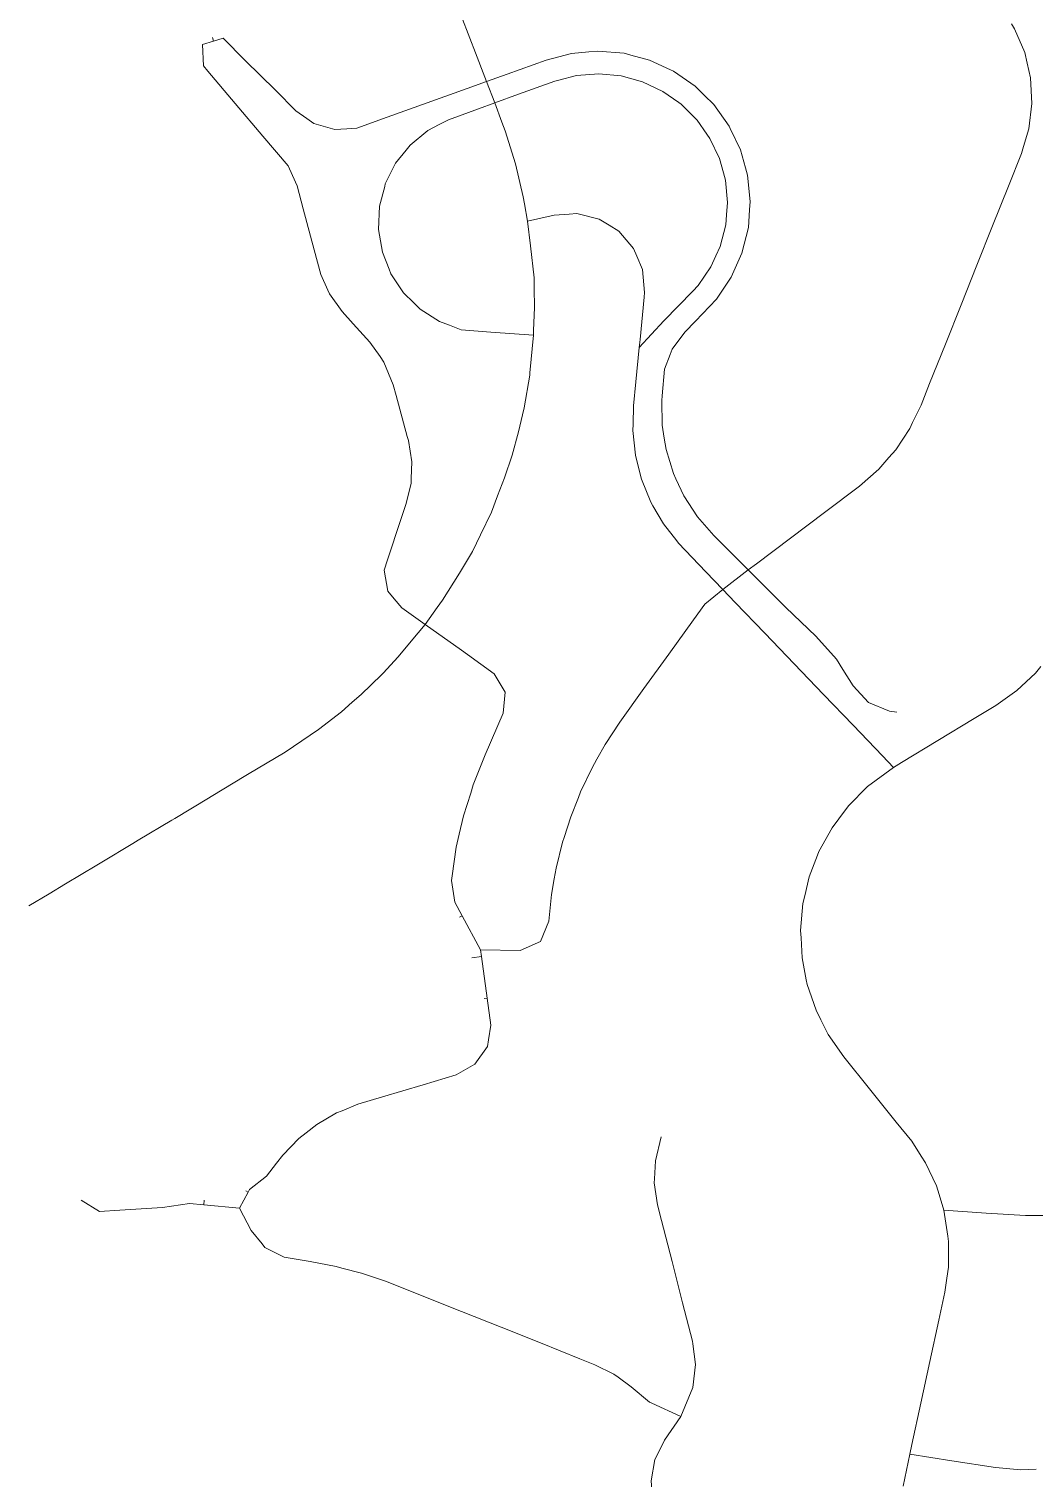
# Model space of a CAD drawing. Header units: inches. Extents: x 227942 to 231487, y 631728 to 634629.
# Drawn here: x 229702 to 230175, y 632444 to 633126 of the extents above; entities that cross this region are included whole.
import ezdxf

# ---------------------------------------------------------------- set-up
doc = ezdxf.new("R2010")
doc.units = ezdxf.units.IN
doc.header["$MEASUREMENT"] = 0

msp = doc.modelspace()

# ---------------------------------------------------------------- linework, layer by layer
at = {"color": 23, "lineweight": 0}
for points in [[(229910.69, 633119.42), (229904.89, 633134.58), (229903.5, 633138.07)], [(229903.5, 633138.07), (229904.89, 633134.58), (229910.69, 633119.42)], [(230172.12, 633109.76), (230170.97, 633114.73), (230166.24, 633125.89), (230164.75, 633128.2)], [(230164.75, 633128.2), (230166.24, 633125.89), (230170.97, 633114.73), (230172.12, 633109.76)], [(229786.58, 633105.96), (229784.46, 633108.47), (229784.03, 633118.62), (229789.19, 633120.13)], [(229789.19, 633120.13), (229784.03, 633118.62), (229784.46, 633108.47), (229786.58, 633105.96)], [(229789.19, 633120.13), (229788.7, 633121.81)], [(229789.19, 633120.13), (229788.7, 633121.81)], [(229788.7, 633121.81), (229789.19, 633120.13)], [(229788.7, 633121.81), (229789.19, 633120.13)], [(229789.19, 633120.13), (229793.79, 633121.48), (229804.22, 633111.09)], [(229804.22, 633111.09), (229793.79, 633121.48), (229789.19, 633120.13)], [(229917.75, 633101.09), (229911.73, 633116.7), (229910.69, 633119.42)], [(229910.69, 633119.42), (229911.73, 633116.7), (229917.75, 633101.09)], [(229927.48, 633104.61), (229945.73, 633111.19)], [(229945.73, 633111.19), (229927.48, 633104.61)], [(229945.73, 633111.19), (229957.72, 633114.38), (229965.86, 633115.09)], [(229965.86, 633115.09), (229957.72, 633114.38), (229945.73, 633111.19)], [(229965.86, 633115.09), (229970.07, 633115.46), (229982.42, 633114.39), (229985.66, 633113.53)], [(229985.66, 633113.53), (229982.42, 633114.39), (229970.07, 633115.46), (229965.86, 633115.09)], [(229985.66, 633113.53), (229994.41, 633111.21), (230004.33, 633106.63)], [(230004.33, 633106.63), (229994.41, 633111.21), (229985.66, 633113.53)], [(229786.58, 633105.96), (229786.58, 633105.96)], [(229799.51, 633090.71), (229786.58, 633105.96)], [(229786.58, 633105.96), (229786.58, 633105.96)], [(229786.58, 633105.96), (229786.58, 633105.96)], [(229786.58, 633105.96), (229799.51, 633090.71)], [(229786.58, 633105.96), (229786.58, 633105.96)], [(229804.22, 633111.09), (229804.22, 633111.09)], [(229804.22, 633111.09), (229804.22, 633111.09)], [(229804.22, 633111.09), (229818.39, 633096.98)], [(229804.22, 633111.09), (229804.22, 633111.09)], [(229804.22, 633111.09), (229804.22, 633111.09)], [(229818.39, 633096.98), (229804.22, 633111.09)], [(229917.75, 633101.09), (229927.48, 633104.61)], [(229927.48, 633104.61), (229917.75, 633101.09)], [(229951.68, 633101.72), (229960.04, 633103.88), (229970.54, 633104.71)], [(229970.54, 633104.71), (229960.04, 633103.88), (229951.68, 633101.72)], [(229970.54, 633104.71), (229981.03, 633103.72), (229991.19, 633100.95)], [(229991.19, 633100.95), (229981.03, 633103.72), (229970.54, 633104.71)], [(230004.33, 633106.63), (230005.66, 633106.02), (230015.86, 633098.96), (230020.21, 633094.68)], [(230020.21, 633094.68), (230015.86, 633098.96), (230005.66, 633106.02), (230004.33, 633106.63)], [(230172.12, 633109.76), (230172.12, 633109.76)], [(230174.35, 633090.82), (230173.7, 633102.92), (230172.12, 633109.76)], [(230172.12, 633109.76), (230172.12, 633109.76)], [(230172.12, 633109.76), (230173.7, 633102.92), (230174.35, 633090.82)], [(229889.83, 633091.09), (229908.66, 633097.84)], [(229908.66, 633097.84), (229889.83, 633091.09)], [(229908.66, 633097.84), (229917.75, 633101.09)], [(229917.75, 633101.09), (229908.66, 633097.84)], [(229921.6, 633091.05), (229917.75, 633101.09)], [(229917.75, 633101.09), (229921.6, 633091.05)], [(229932.82, 633095.1), (229949.84, 633101.25), (229951.68, 633101.72)], [(229951.68, 633101.72), (229949.84, 633101.25), (229932.82, 633095.1)], [(229991.19, 633100.95), (230000.73, 633096.46), (230008.22, 633091.2)], [(230008.22, 633091.2), (230000.73, 633096.46), (229991.19, 633100.95)], [(229799.51, 633090.71), (229799.51, 633090.71)], [(229812.44, 633075.45), (229799.51, 633090.71)], [(229799.51, 633090.71), (229799.51, 633090.71)], [(229799.51, 633090.71), (229799.51, 633090.71)], [(229799.51, 633090.71), (229812.44, 633075.45)], [(229799.51, 633090.71), (229799.51, 633090.71)], [(229818.39, 633096.98), (229828.01, 633087.4), (229833.2, 633083.66)], [(229818.39, 633096.98), (229818.39, 633096.98)], [(229818.39, 633096.98), (229818.39, 633096.98)], [(229833.2, 633083.66), (229828.01, 633087.4), (229818.39, 633096.98)], [(229818.39, 633096.98), (229818.39, 633096.98)], [(229818.39, 633096.98), (229818.39, 633096.98)], [(229871.01, 633084.35), (229889.83, 633091.09)], [(229889.83, 633091.09), (229871.01, 633084.35)], [(229889.83, 633091.09), (229889.83, 633091.09)], [(229889.83, 633091.09), (229889.83, 633091.09)], [(229889.83, 633091.09), (229889.83, 633091.09)], [(229889.83, 633091.09), (229889.83, 633091.09)], [(229914.01, 633088.3), (229921.6, 633091.05)], [(229921.6, 633091.05), (229914.01, 633088.3)], [(229921.6, 633091.05), (229932.82, 633095.1)], [(229932.82, 633095.1), (229921.6, 633091.05)], [(229924.96, 633082.05), (229921.6, 633091.05)], [(229921.6, 633091.05), (229924.96, 633082.05)], [(230008.22, 633091.2), (230009.34, 633090.41), (230016.79, 633082.96), (230021.43, 633076.36)], [(230021.43, 633076.36), (230016.79, 633082.96), (230009.34, 633090.41), (230008.22, 633091.2)], [(230020.21, 633094.68), (230024.69, 633090.26), (230031.89, 633080.16), (230032.44, 633079.01)], [(230032.44, 633079.01), (230031.89, 633080.16), (230024.69, 633090.26), (230020.21, 633094.68)], [(230170.4, 633070.46), (230172.91, 633078.78), (230174.35, 633090.82)], [(230174.35, 633090.82), (230172.91, 633078.78), (230170.4, 633070.46)], [(229851.94, 633078.9), (229856.69, 633079.22), (229871.01, 633084.35)], [(229871.01, 633084.35), (229856.69, 633079.22), (229851.94, 633078.9)], [(229895.47, 633080.91), (229899.76, 633083.15), (229914.01, 633088.3)], [(229914.01, 633088.3), (229899.76, 633083.15), (229895.47, 633080.91)], [(229914.01, 633088.3), (229914.01, 633088.3)], [(229914.01, 633088.3), (229914.01, 633088.3)], [(229833.2, 633083.66), (229836.41, 633081.35), (229846.36, 633078.51), (229851.94, 633078.9)], [(229833.2, 633083.66), (229833.2, 633083.66)], [(229833.2, 633083.66), (229833.2, 633083.66)], [(229851.94, 633078.9), (229846.36, 633078.51), (229836.41, 633081.35), (229833.2, 633083.66)], [(229833.2, 633083.66), (229833.2, 633083.66)], [(229833.2, 633083.66), (229833.2, 633083.66)], [(229879.83, 633068.81), (229881.72, 633071.19), (229890.11, 633078.12), (229895.47, 633080.91)], [(229895.47, 633080.91), (229890.11, 633078.12), (229881.72, 633071.19), (229879.83, 633068.81)], [(229895.47, 633080.91), (229895.47, 633080.91)], [(229895.47, 633080.91), (229895.47, 633080.91)], [(229931.38, 633062.45), (229926.51, 633077.88), (229924.96, 633082.05)], [(229924.96, 633082.05), (229926.51, 633077.88), (229931.38, 633062.45)], [(230032.44, 633079.01), (230037.24, 633068.98), (230039.64, 633060.45)], [(230039.64, 633060.45), (230037.24, 633068.98), (230032.44, 633079.01)], [(229824.98, 633059.97), (229824.3, 633061.44), (229812.44, 633075.45)], [(229812.44, 633075.45), (229824.3, 633061.44), (229824.98, 633059.97)], [(230021.43, 633076.36), (230022.85, 633074.34), (230027.33, 633064.81), (230029.17, 633058.09)], [(230029.17, 633058.09), (230027.33, 633064.81), (230022.85, 633074.34), (230021.43, 633076.36)], [(230163.27, 633051.79), (230169.41, 633067.18), (230170.4, 633070.46)], [(230170.4, 633070.46), (230169.41, 633067.18), (230163.27, 633051.79)], [(229869.79, 633051.73), (229870.1, 633052.93), (229874.95, 633062.67), (229879.83, 633068.81)], [(229879.83, 633068.81), (229874.95, 633062.67), (229870.1, 633052.93), (229869.79, 633051.73)], [(229879.83, 633068.81), (229879.83, 633068.81)], [(229879.83, 633068.81), (229879.83, 633068.81)], [(229824.98, 633059.97), (229824.98, 633059.97)], [(229831.49, 633041.17), (229828.59, 633052.08), (229824.98, 633059.97)], [(229824.98, 633059.97), (229824.98, 633059.97)], [(229824.98, 633059.97), (229824.98, 633059.97)], [(229824.98, 633059.97), (229828.59, 633052.08), (229831.49, 633041.17)], [(229824.98, 633059.97), (229824.98, 633059.97)], [(229935.59, 633043.55), (229935, 633046.87), (229931.38, 633062.45)], [(229931.38, 633062.45), (229935, 633046.87), (229935.59, 633043.55)], [(230029.17, 633058.09), (230030.11, 633054.65), (230031.1, 633044.16), (230030.63, 633038.3)], [(230030.63, 633038.3), (230031.1, 633044.16), (230030.11, 633054.65), (230029.17, 633058.09)], [(230039.64, 633060.45), (230040.59, 633057.04), (230041.84, 633044.7), (230041.54, 633040.68)], [(230041.54, 633040.68), (230041.84, 633044.7), (230040.59, 633057.04), (230039.64, 633060.45)], [(229866.9, 633031.52), (229867.37, 633042.4), (229869.79, 633051.73)], [(229869.79, 633051.73), (229867.37, 633042.4), (229866.9, 633031.52)], [(229869.79, 633051.73), (229869.79, 633051.73)], [(229869.79, 633051.73), (229869.79, 633051.73)], [(230155.86, 633033.22), (230163.27, 633051.79)], [(230163.27, 633051.79), (230155.86, 633033.22)], [(229937.03, 633035.4), (229935.59, 633043.55)], [(229935.59, 633043.55), (229937.03, 633035.4)], [(229836.62, 633021.84), (229831.49, 633041.17)], [(229831.49, 633041.17), (229836.62, 633021.84)], [(229937.03, 633035.4), (229949.52, 633038.21), (229956.68, 633038.69)], [(229956.68, 633038.69), (229949.52, 633038.21), (229937.03, 633035.4)], [(229956.68, 633038.69), (229960.28, 633038.93), (229970.74, 633036.34), (229975.45, 633033.44)], [(229975.45, 633033.44), (229970.74, 633036.34), (229960.28, 633038.93), (229956.68, 633038.69)], [(230030.63, 633038.3), (230030.27, 633033.66), (230027.64, 633023.46), (230025.67, 633019.1)], [(230025.67, 633019.1), (230027.64, 633023.46), (230030.27, 633033.66), (230030.63, 633038.3)], [(230041.54, 633040.68), (230040.94, 633032.34), (230037.92, 633020.31)], [(230037.92, 633020.31), (230040.94, 633032.34), (230041.54, 633040.68)], [(229871.83, 633012.86), (229868.7, 633020.79), (229866.9, 633031.52)], [(229866.9, 633031.52), (229868.7, 633020.79), (229871.83, 633012.86)], [(229938.39, 633023.76), (229937.03, 633035.4)], [(229937.03, 633035.4), (229938.39, 633023.76)], [(229975.45, 633033.44), (229979.93, 633030.68), (229986.95, 633022.5), (229988.46, 633018.93)], [(229975.45, 633033.44), (229975.45, 633033.44)], [(229988.46, 633018.93), (229986.95, 633022.5), (229979.93, 633030.68), (229975.45, 633033.44)], [(229975.45, 633033.44), (229975.45, 633033.44)], [(230148.45, 633014.64), (230155.86, 633033.22)], [(230155.86, 633033.22), (230148.45, 633014.64)], [(229938.39, 633023.76), (229938.39, 633023.76)], [(229940.18, 633003.87), (229940.15, 633008.64), (229938.39, 633023.76)], [(229938.39, 633023.76), (229938.39, 633023.76)], [(229938.39, 633023.76), (229940.15, 633008.64), (229940.18, 633003.87)], [(229843.02, 633002.97), (229839.68, 633010.34), (229836.62, 633021.84)], [(229836.62, 633021.84), (229839.68, 633010.34), (229843.02, 633002.97)], [(229988.46, 633018.93), (229991.15, 633012.57), (229992.13, 633001.83), (229991.91, 632999.6)], [(229988.46, 633018.93), (229988.46, 633018.93)], [(229991.91, 632999.6), (229992.13, 633001.83), (229991.15, 633012.57), (229988.46, 633018.93)], [(229988.46, 633018.93), (229988.46, 633018.93)], [(230025.67, 633019.1), (230023.3, 633013.86), (230017.37, 633005.16), (230014.8, 633002.51)], [(230014.8, 633002.51), (230017.37, 633005.16), (230023.3, 633013.86), (230025.67, 633019.1)], [(230037.92, 633020.31), (230032.88, 633008.98), (230029.1, 633003.35)], [(230029.1, 633003.35), (230032.88, 633008.98), (230037.92, 633020.31)], [(229883.49, 632996.88), (229878.7, 633001.59), (229872.69, 633010.67), (229871.83, 633012.86)], [(229871.83, 633012.86), (229872.69, 633010.67), (229878.7, 633001.59), (229883.49, 632996.88)], [(230141.04, 632996.06), (230148.45, 633014.64)], [(230148.45, 633014.64), (230141.04, 632996.06)], [(229855.03, 632987.11), (229849.83, 632992.92), (229843.87, 633001.11), (229843.02, 633002.97)], [(229843.02, 633002.97), (229843.87, 633001.11), (229849.83, 632992.92), (229855.03, 632987.11)], [(229939.83, 632983.88), (229940.24, 632994.69), (229940.18, 633003.87)], [(229940.18, 633003.87), (229940.24, 632994.69), (229939.83, 632983.88)], [(230014.8, 633002.51), (230001.2, 632988.46)], [(230001.2, 632988.46), (230014.8, 633002.51)], [(230029.1, 633003.35), (230025.96, 632998.69), (230016.02, 632988.31)], [(230016.02, 632988.31), (230025.96, 632998.69), (230029.1, 633003.35)], [(229900.24, 632986.39), (229895.64, 632988.12), (229886.46, 632993.96), (229883.49, 632996.88)], [(229883.49, 632996.88), (229886.46, 632993.96), (229895.64, 632988.12), (229900.24, 632986.39)], [(229991.91, 632999.6), (229989.97, 632979.69)], [(229989.97, 632979.69), (229991.91, 632999.6)], [(230133.63, 632977.49), (230141.04, 632996.06)], [(230141.04, 632996.06), (230133.63, 632977.49)], [(230141.04, 632996.06), (230141.04, 632996.06)], [(230141.04, 632996.06), (230141.04, 632996.06)], [(230001.2, 632988.46), (229989.6, 632975.88)], [(229989.6, 632975.88), (230001.2, 632988.46)], [(229867.61, 632971.62), (229862.75, 632978.5), (229855.03, 632987.11)], [(229855.03, 632987.11), (229862.75, 632978.5), (229867.61, 632971.62)], [(229900.24, 632986.39), (229900.24, 632986.39)], [(229919.81, 632983.21), (229905.83, 632984.3), (229900.24, 632986.39)], [(229900.24, 632986.39), (229900.24, 632986.39)], [(229900.24, 632986.39), (229905.83, 632984.3), (229919.81, 632983.21)], [(229939.75, 632981.66), (229919.81, 632983.21)], [(229919.81, 632983.21), (229939.75, 632981.66)], [(229938.12, 632963.96), (229939.75, 632981.66)], [(229939.75, 632981.66), (229938.12, 632963.96)], [(229939.75, 632981.66), (229939.83, 632983.88)], [(229939.83, 632983.88), (229939.75, 632981.66)], [(230016.02, 632988.31), (230011.06, 632983.13), (230005.02, 632975.07), (230004.06, 632972.55)], [(230004.06, 632972.55), (230005.02, 632975.07), (230011.06, 632983.13), (230016.02, 632988.31)], [(230016.02, 632988.31), (230016.02, 632988.31)], [(230016.02, 632988.31), (230016.02, 632988.31)], [(230016.02, 632988.31), (230016.02, 632988.31)], [(230016.02, 632988.31), (230016.02, 632988.31)], [(229989.97, 632979.69), (229989.6, 632975.88), (229988.01, 632959.79)], [(229988.01, 632959.79), (229989.6, 632975.88), (229989.97, 632979.69)], [(230126.22, 632958.91), (230133.63, 632977.49)], [(230133.63, 632977.49), (230126.22, 632958.91)], [(230133.63, 632977.49), (230133.63, 632977.49)], [(230133.63, 632977.49), (230133.63, 632977.49)], [(229867.61, 632971.62), (229867.61, 632971.62)], [(229875.13, 632953.25), (229873.72, 632958.39), (229869.4, 632969.08), (229867.61, 632971.62)], [(229867.61, 632971.62), (229867.61, 632971.62)], [(229867.61, 632971.62), (229867.61, 632971.62)], [(229867.61, 632971.62), (229869.4, 632969.08), (229873.72, 632958.39), (229875.13, 632953.25)], [(229867.61, 632971.62), (229867.61, 632971.62)], [(230004.06, 632972.55), (230001.43, 632965.65), (230000.33, 632953.11)], [(230000.33, 632953.11), (230001.43, 632965.65), (230004.06, 632972.55)], [(230004.06, 632972.55), (230004.06, 632972.55)], [(230004.06, 632972.55), (230004.06, 632972.55)], [(230004.06, 632972.55), (230004.06, 632972.55)], [(230004.06, 632972.55), (230004.06, 632972.55)], [(229934.69, 632944.28), (229935.47, 632947.56), (229938.03, 632962.92), (229938.12, 632963.96)], [(229938.12, 632963.96), (229938.03, 632962.92), (229935.47, 632947.56), (229934.69, 632944.28)], [(229988.01, 632959.79), (229986.9, 632948.53), (229986.65, 632939.85)], [(229986.65, 632939.85), (229986.9, 632948.53), (229988.01, 632959.79)], [(229988.01, 632959.79), (229988.01, 632959.79)], [(229988.01, 632959.79), (229988.01, 632959.79)], [(230118.24, 632940.59), (230122.17, 632948.76), (230126.22, 632958.91)], [(230126.22, 632958.91), (230122.17, 632948.76), (230118.24, 632940.59)], [(229880.43, 632933.97), (229875.13, 632953.25)], [(229875.13, 632953.25), (229880.43, 632933.97)], [(230000.33, 632953.11), (230000.15, 632951.05), (230000.38, 632939.37), (230001.36, 632933.22)], [(230001.36, 632933.22), (230000.38, 632939.37), (230000.15, 632951.05), (230000.33, 632953.11)], [(229929.71, 632925.3), (229932.76, 632936.2), (229934.69, 632944.28)], [(229934.69, 632944.28), (229932.76, 632936.2), (229929.71, 632925.3)], [(229934.69, 632944.28), (229934.69, 632944.28)], [(229934.69, 632944.28), (229934.69, 632944.28)], [(230107.07, 632924.11), (230110.26, 632927.75), (230116.93, 632937.85), (230118.24, 632940.59)], [(230118.24, 632940.59), (230116.93, 632937.85), (230110.26, 632927.75), (230107.07, 632924.11)], [(229880.43, 632933.97), (229880.43, 632933.97)], [(229882.31, 632914.21), (229882.61, 632922.1), (229880.93, 632932.16), (229880.43, 632933.97)], [(229880.43, 632933.97), (229880.43, 632933.97)], [(229880.43, 632933.97), (229880.43, 632933.97)], [(229880.43, 632933.97), (229880.93, 632932.16), (229882.61, 632922.1), (229882.31, 632914.21)], [(229880.43, 632933.97), (229880.43, 632933.97)], [(229986.65, 632939.85), (229986.56, 632936.86), (229987.84, 632925.24), (229989.13, 632920.1)], [(229989.13, 632920.1), (229987.84, 632925.24), (229986.56, 632936.86), (229986.65, 632939.85)], [(230001.36, 632933.22), (230002.23, 632927.84), (230005.65, 632916.67), (230006.86, 632914.09)], [(230001.36, 632933.22), (230001.36, 632933.22)], [(230001.36, 632933.22), (230001.36, 632933.22)], [(230006.86, 632914.09), (230005.65, 632916.67), (230002.23, 632927.84), (230001.36, 632933.22)], [(230001.36, 632933.22), (230001.36, 632933.22)], [(230001.36, 632933.22), (230001.36, 632933.22)], [(229922.95, 632906.09), (229926.16, 632914.5), (229929.71, 632925.3)], [(229929.71, 632925.3), (229926.16, 632914.5), (229922.95, 632906.09)], [(230093.15, 632910.71), (230102.29, 632918.65), (230107.07, 632924.11)], [(230107.07, 632924.11), (230102.29, 632918.65), (230093.15, 632910.71)], [(229877.41, 632894.92), (229879.77, 632902), (229882.22, 632911.9), (229882.31, 632914.21)], [(229882.31, 632914.21), (229882.22, 632911.9), (229879.77, 632902), (229877.41, 632894.92)], [(229989.13, 632920.1), (229990.69, 632913.92), (229995.08, 632903.09), (229996.05, 632901.42)], [(229989.13, 632920.1), (229989.13, 632920.1)], [(229996.05, 632901.42), (229995.08, 632903.09), (229990.69, 632913.92), (229989.13, 632920.1)], [(229989.13, 632920.1), (229989.13, 632920.1)], [(230006.86, 632914.09), (230010.6, 632906.08), (230016.96, 632896.29)], [(230016.96, 632896.29), (230010.6, 632906.08), (230006.86, 632914.09)], [(230076.7, 632898.27), (230093.15, 632910.71)], [(230093.15, 632910.71), (230076.7, 632898.27)], [(229914.88, 632887.82), (229920, 632898.39), (229922.95, 632906.09)], [(229922.95, 632906.09), (229920, 632898.39), (229914.88, 632887.82)], [(229996.05, 632901.42), (230000.92, 632892.98), (230007.21, 632884.9)], [(229996.05, 632901.42), (229996.05, 632901.42)], [(230007.21, 632884.9), (230000.92, 632892.98), (229996.05, 632901.42)], [(229996.05, 632901.42), (229996.05, 632901.42)], [(229871.08, 632875.95), (229877.41, 632894.92)], [(229877.41, 632894.92), (229871.08, 632875.95)], [(229877.41, 632894.92), (229877.41, 632894.92)], [(229877.41, 632894.92), (229877.41, 632894.92)], [(229877.41, 632894.92), (229877.41, 632894.92)], [(229877.41, 632894.92), (229877.41, 632894.92)], [(230016.96, 632896.29), (230024.63, 632887.47), (230030.12, 632881.97)], [(230030.12, 632881.97), (230024.63, 632887.47), (230016.96, 632896.29)], [(230060.75, 632886.21), (230076.7, 632898.27)], [(230076.7, 632898.27), (230060.75, 632886.21)], [(229905.06, 632869.66), (229911.06, 632879.95), (229914.88, 632887.82)], [(229914.88, 632887.82), (229911.06, 632879.95), (229905.06, 632869.66)], [(229914.88, 632887.82), (229914.88, 632887.82)], [(229914.88, 632887.82), (229914.88, 632887.82)], [(230044.79, 632874.14), (230060.75, 632886.21)], [(230060.75, 632886.21), (230044.79, 632874.14)], [(230007.21, 632884.9), (230008.09, 632883.76), (230020.92, 632870.36)], [(230007.21, 632884.9), (230007.21, 632884.9)], [(230020.92, 632870.36), (230008.09, 632883.76), (230007.21, 632884.9)], [(230007.21, 632884.9), (230007.21, 632884.9)], [(230030.12, 632881.97), (230040.89, 632871.19)], [(230040.89, 632871.19), (230030.12, 632881.97)], [(229874.3, 632857.68), (229871.34, 632861.21), (229869.49, 632871.17), (229871.08, 632875.95)], [(229871.08, 632875.95), (229869.49, 632871.17), (229871.34, 632861.21), (229874.3, 632857.68)], [(230040.89, 632871.19), (230044.79, 632874.14)], [(230044.79, 632874.14), (230040.89, 632871.19)], [(229894.48, 632853.48), (229896.98, 632857.02), (229905.06, 632869.66)], [(229905.06, 632869.66), (229896.98, 632857.02), (229894.48, 632853.48)], [(230020.92, 632870.36), (230028.84, 632862.08)], [(230020.92, 632870.36), (230020.92, 632870.36)], [(230028.84, 632862.08), (230020.92, 632870.36)], [(230020.92, 632870.36), (230020.92, 632870.36)], [(230028.84, 632862.08), (230040.89, 632871.19)], [(230040.89, 632871.19), (230028.84, 632862.08)], [(230040.89, 632871.19), (230044.26, 632867.82)], [(230044.26, 632867.82), (230040.89, 632871.19)], [(230044.26, 632867.82), (230058.53, 632853.55)], [(230044.26, 632867.82), (230044.26, 632867.82)], [(230044.26, 632867.82), (230044.26, 632867.82)], [(230058.53, 632853.55), (230044.26, 632867.82)], [(230044.26, 632867.82), (230044.26, 632867.82)], [(230044.26, 632867.82), (230044.26, 632867.82)], [(230028.84, 632862.08), (230020.51, 632855.18), (230015.17, 632847.77)], [(230015.17, 632847.77), (230020.51, 632855.18), (230028.84, 632862.08)], [(230028.84, 632862.08), (230034.76, 632855.92)], [(230034.76, 632855.92), (230028.84, 632862.08)], [(229888.9, 632845.57), (229877.84, 632853.44), (229874.3, 632857.68)], [(229874.3, 632857.68), (229877.84, 632853.44), (229888.9, 632845.57)], [(229888.9, 632845.57), (229894.48, 632853.48)], [(229894.48, 632853.48), (229888.9, 632845.57)], [(229894.48, 632853.48), (229894.48, 632853.48)], [(229894.48, 632853.48), (229894.48, 632853.48)], [(230034.76, 632855.92), (230048.61, 632841.49)], [(230034.76, 632855.92), (230034.76, 632855.92)], [(230048.61, 632841.49), (230034.76, 632855.92)], [(230034.76, 632855.92), (230034.76, 632855.92)], [(230058.53, 632853.55), (230072.7, 632840.09)], [(230072.7, 632840.09), (230058.53, 632853.55)], [(229882.3, 632837.64), (229888.9, 632845.57)], [(229888.9, 632845.57), (229882.3, 632837.64)], [(229905.88, 632833.48), (229888.9, 632845.57)], [(229888.9, 632845.57), (229905.88, 632833.48)], [(230015.17, 632847.77), (230003.47, 632831.56)], [(230003.47, 632831.56), (230015.17, 632847.77)], [(230048.61, 632841.49), (230062.46, 632827.06)], [(230062.46, 632827.06), (230048.61, 632841.49)], [(230072.7, 632840.09), (230082.37, 632829.29), (230085.41, 632824.38)], [(230085.41, 632824.38), (230082.37, 632829.29), (230072.7, 632840.09)], [(229869.06, 632822.67), (229876.15, 632830.25), (229882.3, 632837.64)], [(229882.3, 632837.64), (229876.15, 632830.25), (229869.06, 632822.67)], [(229921.32, 632822.39), (229908.81, 632831.4), (229905.88, 632833.48)], [(229905.88, 632833.48), (229908.81, 632831.4), (229921.32, 632822.39)], [(230003.47, 632831.56), (229991.77, 632815.34)], [(229991.77, 632815.34), (230003.47, 632831.56)], [(230062.46, 632827.06), (230076.31, 632812.64)], [(230076.31, 632812.64), (230062.46, 632827.06)], [(230163.99, 632812.11), (230167.24, 632814.4), (230176.03, 632822.6), (230178.55, 632825.69)], [(230178.55, 632825.69), (230176.03, 632822.6), (230167.24, 632814.4), (230163.99, 632812.11)], [(229854.56, 632808.91), (229858.71, 632812.52), (229868.3, 632821.85), (229869.06, 632822.67)], [(229869.06, 632822.67), (229868.3, 632821.85), (229858.71, 632812.52), (229854.56, 632808.91)], [(229869.06, 632822.67), (229869.06, 632822.67)], [(229869.06, 632822.67), (229869.06, 632822.67)], [(229925.48, 632803.76), (229926.42, 632813.75), (229921.32, 632822.39)], [(229921.32, 632822.39), (229926.42, 632813.75), (229925.48, 632803.76)], [(230085.41, 632824.38), (230090.19, 632816.63), (230097.52, 632808.88)], [(230097.52, 632808.88), (230090.19, 632816.63), (230085.41, 632824.38)], [(229991.77, 632815.34), (229980.4, 632799.58)], [(229980.4, 632799.58), (229991.77, 632815.34)], [(230076.31, 632812.64), (230090.17, 632798.21)], [(230090.17, 632798.21), (230076.31, 632812.64)], [(230147.19, 632801.28), (230157.42, 632807.48), (230163.99, 632812.11)], [(230163.99, 632812.11), (230157.42, 632807.48), (230147.19, 632801.28)], [(230163.99, 632812.11), (230163.99, 632812.11)], [(230163.99, 632812.11), (230163.99, 632812.11)], [(229838.59, 632796.14), (229849.42, 632804.43), (229854.56, 632808.91)], [(229854.56, 632808.91), (229849.42, 632804.43), (229838.59, 632796.14)], [(230097.52, 632808.88), (230107.32, 632804.68)], [(230107.32, 632804.68), (230097.52, 632808.88)], [(230107.32, 632804.68), (230110.86, 632804.2)], [(230107.32, 632804.68), (230110.86, 632804.2)], [(230110.86, 632804.2), (230107.32, 632804.68)], [(230110.86, 632804.2), (230107.32, 632804.68)], [(229917.01, 632784.17), (229925.48, 632803.76)], [(229925.48, 632803.76), (229917.01, 632784.17)], [(229980.4, 632799.58), (229973.53, 632789.05), (229969.62, 632782.08)], [(229969.62, 632782.08), (229973.53, 632789.05), (229980.4, 632799.58)], [(230090.17, 632798.21), (230104.02, 632783.78)], [(230104.02, 632783.78), (230090.17, 632798.21)], [(230130.09, 632790.91), (230147.19, 632801.28)], [(230147.19, 632801.28), (230130.09, 632790.91)], [(229822.89, 632785.45), (229838.59, 632796.14)], [(229838.59, 632796.14), (229822.89, 632785.45)], [(230112.99, 632780.54), (230130.09, 632790.91)], [(230130.09, 632790.91), (230112.99, 632780.54)], [(229805.27, 632774.9), (229822.89, 632785.45)], [(229822.89, 632785.45), (229805.27, 632774.9)], [(229910.27, 632766.16), (229911.47, 632770.03), (229917.01, 632784.17)], [(229917.01, 632784.17), (229911.47, 632770.03), (229910.27, 632766.16)], [(230104.02, 632783.78), (230109.28, 632778.3)], [(230109.28, 632778.3), (230104.02, 632783.78)], [(229969.62, 632782.08), (229967.38, 632778.08), (229961.98, 632766.73), (229960.94, 632764.09)], [(229960.94, 632764.09), (229961.98, 632766.73), (229967.38, 632778.08), (229969.62, 632782.08)], [(229969.62, 632782.08), (229969.62, 632782.08)], [(229969.62, 632782.08), (229969.62, 632782.08)], [(229969.62, 632782.08), (229969.62, 632782.08)], [(229969.62, 632782.08), (229969.62, 632782.08)], [(230097.02, 632769.24), (230109.28, 632778.3)], [(230109.28, 632778.3), (230097.02, 632769.24)], [(230109.28, 632778.3), (230112.99, 632780.54)], [(230112.99, 632780.54), (230109.28, 632778.3)], [(229788.16, 632764.55), (229804.39, 632774.38), (229805.27, 632774.9)], [(229805.27, 632774.9), (229804.39, 632774.38), (229788.16, 632764.55)], [(229771.01, 632754.26), (229786.92, 632763.8), (229788.16, 632764.55)], [(229788.16, 632764.55), (229786.92, 632763.8), (229771.01, 632754.26)], [(229788.16, 632764.55), (229788.16, 632764.55)], [(229788.16, 632764.55), (229788.16, 632764.55)], [(229904.91, 632746.91), (229906.95, 632755.53), (229910.27, 632766.16)], [(229910.27, 632766.16), (229906.95, 632755.53), (229904.91, 632746.91)], [(229960.94, 632764.09), (229957.35, 632755.03), (229954.23, 632745.26)], [(229954.23, 632745.26), (229957.35, 632755.03), (229960.94, 632764.09)], [(230083.44, 632754.09), (230087.98, 632760.16), (230097.02, 632769.24)], [(230097.02, 632769.24), (230087.98, 632760.16), (230083.44, 632754.09)], [(229753.85, 632743.98), (229769.66, 632753.45), (229771.01, 632754.26)], [(229771.01, 632754.26), (229769.66, 632753.45), (229753.85, 632743.98)], [(230073.41, 632736.89), (230074.1, 632738.68), (230080.29, 632749.9), (230083.44, 632754.09)], [(230083.44, 632754.09), (230080.29, 632749.9), (230074.1, 632738.68), (230073.41, 632736.89)], [(229736.7, 632733.69), (229751.28, 632742.44), (229753.85, 632743.98)], [(229753.85, 632743.98), (229751.28, 632742.44), (229736.7, 632733.69)], [(229753.85, 632743.98), (229753.85, 632743.98)], [(229753.85, 632743.98), (229753.85, 632743.98)], [(229901.53, 632727.23), (229903.45, 632740.76), (229904.91, 632746.91)], [(229904.91, 632746.91), (229903.45, 632740.76), (229901.53, 632727.23)], [(229954.23, 632745.26), (229953.53, 632743.05), (229950.51, 632730.85), (229949.62, 632725.82)], [(229949.62, 632725.82), (229950.51, 632730.85), (229953.53, 632743.05), (229954.23, 632745.26)], [(230067.48, 632717.85), (230069.52, 632726.71), (230073.41, 632736.89)], [(230073.41, 632736.89), (230069.52, 632726.71), (230067.48, 632717.85)], [(229719.56, 632723.39), (229734.27, 632732.23), (229736.7, 632733.69)], [(229736.7, 632733.69), (229734.27, 632732.23), (229719.56, 632723.39)], [(229702.42, 632713.09), (229711.9, 632718.79), (229719.56, 632723.39)], [(229719.56, 632723.39), (229711.9, 632718.79), (229702.42, 632713.09)], [(229719.56, 632723.39), (229719.56, 632723.39)], [(229719.56, 632723.39), (229719.56, 632723.39)], [(229906.23, 632708.44), (229902.75, 632714.87), (229901.22, 632725.04), (229901.53, 632727.23)], [(229901.53, 632727.23), (229901.22, 632725.04), (229902.75, 632714.87), (229906.23, 632708.44)], [(229949.62, 632725.82), (229948.32, 632718.47), (229946.96, 632705.96)], [(229946.96, 632705.96), (229948.32, 632718.47), (229949.62, 632725.82)], [(230065.7, 632698.02), (230065.53, 632701.45), (230066.64, 632714.22), (230067.48, 632717.85)], [(230067.48, 632717.85), (230066.64, 632714.22), (230065.53, 632701.45), (230065.7, 632698.02)], [(229906.23, 632708.44), (229904.93, 632707.74)], [(229906.23, 632708.44), (229904.93, 632707.74)], [(229904.93, 632707.74), (229906.23, 632708.44)], [(229904.93, 632707.74), (229906.23, 632708.44)], [(229914.87, 632692.45), (229906.23, 632708.44)], [(229906.23, 632708.44), (229914.87, 632692.45)], [(229946.96, 632705.96), (229943.04, 632696.37), (229933.59, 632692.07)], [(229933.59, 632692.07), (229943.04, 632696.37), (229946.96, 632705.96)], [(230068.2, 632678.23), (230066.19, 632688.65), (230065.7, 632698.02)], [(230065.7, 632698.02), (230066.19, 632688.65), (230068.2, 632678.23)], [(229915.32, 632689.24), (229910.78, 632688.61)], [(229915.32, 632689.24), (229910.78, 632688.61)], [(229910.78, 632688.61), (229915.32, 632689.24)], [(229910.78, 632688.61), (229915.32, 632689.24)], [(229933.59, 632692.07), (229914.87, 632692.45)], [(229915.32, 632689.24), (229914.87, 632692.45)], [(229914.87, 632692.45), (229933.59, 632692.07)], [(229914.87, 632692.45), (229915.32, 632689.24)], [(229918.02, 632669.68), (229915.32, 632689.24)], [(229915.32, 632689.24), (229918.02, 632669.68)], [(230075.01, 632659.52), (230072.77, 632663.94), (230068.62, 632676.07), (230068.2, 632678.23)], [(230068.2, 632678.23), (230068.62, 632676.07), (230072.77, 632663.94), (230075.01, 632659.52)], [(229918.02, 632669.68), (229916.63, 632669.49)], [(229918.02, 632669.68), (229916.63, 632669.49)], [(229916.63, 632669.49), (229918.02, 632669.68)], [(229916.63, 632669.49), (229918.02, 632669.68)], [(229918.65, 632650.06), (229919.79, 632656.87), (229918.02, 632669.68)], [(229918.02, 632669.68), (229919.79, 632656.87), (229918.65, 632650.06)], [(230075.01, 632659.52), (230075.01, 632659.52)], [(230085.88, 632641.99), (230078.56, 632652.51), (230075.01, 632659.52)], [(230075.01, 632659.52), (230075.01, 632659.52)], [(230075.01, 632659.52), (230078.56, 632652.51), (230085.88, 632641.99)], [(229906.69, 632635.38), (229912.26, 632638.51), (229918.11, 632646.84), (229918.65, 632650.06)], [(229918.65, 632650.06), (229918.11, 632646.84), (229912.26, 632638.51), (229906.69, 632635.38)], [(230097.97, 632626.93), (230085.88, 632641.99)], [(230085.88, 632641.99), (230097.97, 632626.93)], [(229887.89, 632628.89), (229903.39, 632633.52), (229906.69, 632635.38)], [(229906.69, 632635.38), (229903.39, 632633.52), (229887.89, 632628.89)], [(229868.73, 632623.17), (229887.89, 632628.89)], [(229887.89, 632628.89), (229868.73, 632623.17)], [(230110.49, 632611.34), (230097.97, 632626.93)], [(230097.97, 632626.93), (230110.49, 632611.34)], [(229849.84, 632616.69), (229857.18, 632619.72), (229868.73, 632623.17)], [(229868.73, 632623.17), (229857.18, 632619.72), (229849.84, 632616.69)], [(229832.88, 632606.27), (229837.86, 632610.17), (229847.2, 632615.6), (229849.84, 632616.69)], [(229849.84, 632616.69), (229847.2, 632615.6), (229837.86, 632610.17), (229832.88, 632606.27)], [(230122.32, 632595.25), (230117.78, 632602.26), (230110.49, 632611.34)], [(230110.49, 632611.34), (230117.78, 632602.26), (230122.32, 632595.25)], [(229818.96, 632592.03), (229821.82, 632595.78), (229829.35, 632603.52), (229832.88, 632606.27)], [(229832.88, 632606.27), (229829.35, 632603.52), (229821.82, 632595.78), (229818.96, 632592.03)], [(229999.83, 632604.3), (229997.25, 632593.11), (229996.72, 632584.62)], [(229996.72, 632584.62), (229997.25, 632593.11), (229999.83, 632604.3)], [(230130.67, 632577.18), (230129.39, 632581.34), (230124.3, 632592.2), (230122.32, 632595.25)], [(230122.32, 632595.25), (230124.3, 632592.2), (230129.39, 632581.34), (230130.67, 632577.18)], [(229805.53, 632578.3), (229806.24, 632579.63), (229814.23, 632585.83), (229818.96, 632592.03)], [(229818.96, 632592.03), (229814.23, 632585.83), (229806.24, 632579.63), (229805.53, 632578.3)], [(229818.96, 632592.03), (229818.96, 632592.03)], [(229818.96, 632592.03), (229818.96, 632592.03)], [(229818.96, 632592.03), (229818.96, 632592.03)], [(229818.96, 632592.03), (229818.96, 632592.03)], [(229996.72, 632584.62), (229996.6, 632582.66), (229998.13, 632572.3), (230000.01, 632565)], [(230000.01, 632565), (229998.13, 632572.3), (229996.6, 632582.66), (229996.72, 632584.62)], [(229726.99, 632574.58), (229735.55, 632569.3), (229745.23, 632569.9)], [(229745.23, 632569.9), (229735.55, 632569.3), (229726.99, 632574.58)], [(229765.26, 632571.15), (229777.99, 632573.03), (229784.67, 632572.38)], [(229784.67, 632572.38), (229777.99, 632573.03), (229765.26, 632571.15)], [(229784.67, 632572.38), (229784.88, 632574.53)], [(229784.67, 632572.38), (229784.88, 632574.53)], [(229784.88, 632574.53), (229784.67, 632572.38)], [(229784.88, 632574.53), (229784.67, 632572.38)], [(229784.67, 632572.38), (229801.52, 632570.73)], [(229801.52, 632570.73), (229784.67, 632572.38)], [(229801.52, 632570.73), (229805.53, 632578.3)], [(229805.53, 632578.3), (229801.52, 632570.73)], [(229805.53, 632578.3), (229804.39, 632578.91)], [(229805.53, 632578.3), (229804.39, 632578.91)], [(229804.39, 632578.91), (229805.53, 632578.3)], [(229804.39, 632578.91), (229805.53, 632578.3)], [(230132.95, 632569.83), (230130.67, 632577.18)], [(230130.67, 632577.18), (230132.95, 632569.83)], [(229745.23, 632569.9), (229765.26, 632571.15)], [(229765.26, 632571.15), (229745.23, 632569.9)], [(229801.52, 632570.73), (229806.98, 632560.22), (229812.11, 632553.94)], [(229812.11, 632553.94), (229806.98, 632560.22), (229801.52, 632570.73)], [(230132.95, 632569.83), (230152.9, 632568.51)], [(230134.76, 632557.67), (230132.95, 632569.83)], [(230152.9, 632568.51), (230132.95, 632569.83)], [(230132.95, 632569.83), (230134.76, 632557.67)], [(230152.9, 632568.51), (230171.31, 632567.3), (230172.86, 632567.3)], [(230172.86, 632567.3), (230171.31, 632567.3), (230152.9, 632568.51)], [(230172.86, 632567.3), (230183.93, 632567.32), (230192.76, 632568.55)], [(230192.76, 632568.55), (230183.93, 632567.32), (230172.86, 632567.3)], [(230000.01, 632565), (230005, 632545.64)], [(230005, 632545.64), (230000.01, 632565)], [(229812.11, 632553.94), (229813.43, 632552.32), (229822.5, 632547.66), (229830.01, 632546.45)], [(229830.01, 632546.45), (229822.5, 632547.66), (229813.43, 632552.32), (229812.11, 632553.94)], [(230134.31, 632537.78), (230135.08, 632543.09), (230135.15, 632555.08), (230134.76, 632557.67)], [(230134.76, 632557.67), (230135.15, 632555.08), (230135.08, 632543.09), (230134.31, 632537.78)], [(229830.01, 632546.45), (229834.73, 632545.69), (229846.9, 632543.29), (229849.62, 632542.58)], [(229849.62, 632542.58), (229846.9, 632543.29), (229834.73, 632545.69), (229830.01, 632546.45)], [(230005, 632545.64), (230009.99, 632526.27)], [(230009.99, 632526.27), (230005, 632545.64)], [(229849.62, 632542.58), (229858.89, 632540.14), (229868.78, 632536.88)], [(229868.78, 632536.88), (229858.89, 632540.14), (229849.62, 632542.58)], [(229868.78, 632536.88), (229870.67, 632536.26), (229887.4, 632529.58)], [(229887.4, 632529.58), (229870.67, 632536.26), (229868.78, 632536.88)], [(230130.54, 632518.15), (230133.37, 632531.22), (230134.31, 632537.78)], [(230134.31, 632537.78), (230133.37, 632531.22), (230130.54, 632518.15)], [(229887.4, 632529.58), (229905.97, 632522.16)], [(229905.97, 632522.16), (229887.4, 632529.58)], [(230009.99, 632526.27), (230014.66, 632508.15), (230014.83, 632506.88)], [(230014.83, 632506.88), (230014.66, 632508.15), (230009.99, 632526.27)], [(229905.97, 632522.16), (229905.97, 632522.16)], [(229905.97, 632522.16), (229905.97, 632522.16)], [(229905.97, 632522.16), (229924.55, 632514.75)], [(229905.97, 632522.16), (229905.97, 632522.16)], [(229905.97, 632522.16), (229905.97, 632522.16)], [(229924.55, 632514.75), (229905.97, 632522.16)], [(230126.32, 632498.6), (230130.54, 632518.15)], [(230130.54, 632518.15), (230126.32, 632498.6)], [(229924.55, 632514.75), (229943.12, 632507.33)], [(229943.12, 632507.33), (229924.55, 632514.75)], [(229943.12, 632507.33), (229943.12, 632507.33)], [(229943.12, 632507.33), (229943.12, 632507.33)], [(229943.12, 632507.33), (229961.7, 632499.92)], [(229943.12, 632507.33), (229943.12, 632507.33)], [(229943.12, 632507.33), (229943.12, 632507.33)], [(229961.7, 632499.92), (229943.12, 632507.33)], [(230014.83, 632506.88), (230016.08, 632497.26), (230014.83, 632486.36)], [(230014.83, 632486.36), (230016.08, 632497.26), (230014.83, 632506.88)], [(229961.7, 632499.92), (229968.7, 632497.12), (229977.69, 632492.62), (229979.61, 632491.21)], [(229979.61, 632491.21), (229977.69, 632492.62), (229968.7, 632497.12), (229961.7, 632499.92)], [(230122.1, 632479.05), (230126.32, 632498.6)], [(230126.32, 632498.6), (230122.1, 632479.05)], [(230126.32, 632498.6), (230126.32, 632498.6)], [(230126.32, 632498.6), (230126.32, 632498.6)], [(229979.61, 632491.21), (229985.79, 632486.68), (229994.44, 632479.55), (229995.44, 632479.08)], [(229995.44, 632479.08), (229994.44, 632479.55), (229985.79, 632486.68), (229979.61, 632491.21)], [(230014.83, 632486.36), (230009.09, 632472.72)], [(230009.09, 632472.72), (230014.83, 632486.36)], [(229995.44, 632479.08), (230009.09, 632472.72)], [(229995.44, 632479.08), (229995.44, 632479.08)], [(229995.44, 632479.08), (229995.44, 632479.08)], [(230009.09, 632472.72), (229995.44, 632479.08)], [(229995.44, 632479.08), (229995.44, 632479.08)], [(229995.44, 632479.08), (229995.44, 632479.08)], [(230117.88, 632459.51), (230122.1, 632479.05)], [(230122.1, 632479.05), (230117.88, 632459.51)], [(230122.1, 632479.05), (230122.1, 632479.05)], [(230122.1, 632479.05), (230122.1, 632479.05)], [(230009.09, 632472.72), (230001.5, 632461.57), (229998.61, 632455.76)], [(229998.61, 632455.76), (230001.5, 632461.57), (230009.09, 632472.72)], [(230116.9, 632454.96), (230117.88, 632459.51)], [(230117.88, 632459.51), (230116.9, 632454.96)], [(229998.61, 632455.76), (229996.99, 632452.48), (229995.12, 632442.51), (229995.67, 632436.4)], [(229995.67, 632436.4), (229995.12, 632442.51), (229996.99, 632452.48), (229998.61, 632455.76)], [(229998.61, 632455.76), (229998.61, 632455.76)], [(229998.61, 632455.76), (229998.61, 632455.76)], [(229998.61, 632455.76), (229998.61, 632455.76)], [(229998.61, 632455.76), (229998.61, 632455.76)], [(230113.73, 632439.94), (230116.9, 632454.96)], [(230116.9, 632454.96), (230113.73, 632439.94)], [(230116.9, 632454.96), (230136.66, 632451.87)], [(230136.66, 632451.87), (230116.9, 632454.96)], [(230136.66, 632451.87), (230157.19, 632448.66)], [(230157.19, 632448.66), (230136.66, 632451.87)], [(230157.19, 632448.66), (230169.15, 632447.61), (230176.34, 632447.95)], [(230176.34, 632447.95), (230169.15, 632447.61), (230157.19, 632448.66)]]:
    msp.add_lwpolyline(points, dxfattribs=at)

doc.saveas('drawing.dxf')
